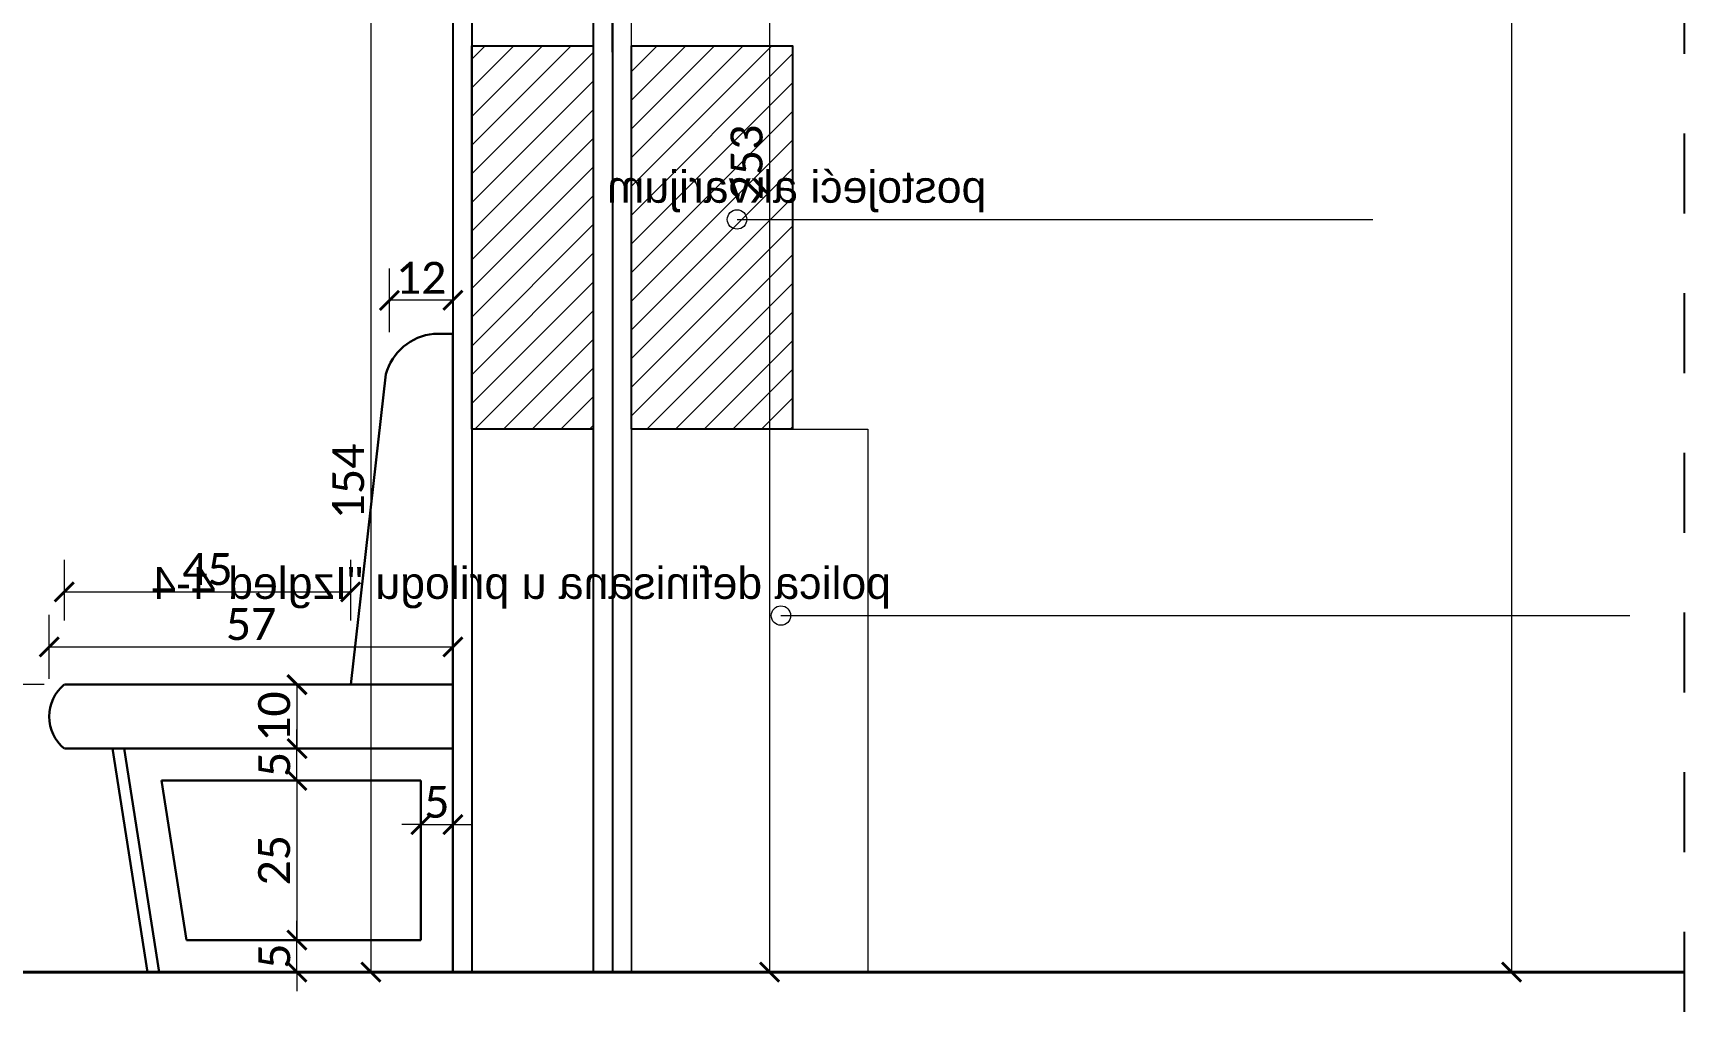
# Model space of a CAD drawing. Header units: centimetres. Extents: x -26724 to 60145, y -23645 to 6771.
# Drawn here: x 7669.3 to 7927.9, y 380.5 to 533.3 of the extents above; entities that cross this region are included whole.
import ezdxf

# ---------------------------------------------------------------- set-up
doc = ezdxf.new("R2010")
doc.units = ezdxf.units.CM
doc.linetypes.add('DALEKOVOD_VN', pattern=[5, 2.5, -2.5])
for name, color, linetype, lineweight in [('2.IZGLED', 7, 'Continuous', 13), ('4.KOTE', 88, 'Continuous', 15), ('zid', 7, 'Continuous', 40)]:
    doc.layers.add(name, color=color, linetype=linetype, lineweight=lineweight)
doc.layers.add('3.IZGLED 2', color=7, linetype='Continuous', lineweight=9, true_color=0x4a4a4a)
doc.layers.add('tekst @ 50', color=7, linetype='Continuous')
doc.styles.add('Notes', font='arial.ttf', dxfattribs={"height": 3})
doc.styles.get("Standard").update_dxf_attribs({"font": 'calibri.ttf'})
doc.dimstyles.new('ja 1 30 izgledi zidova', dxfattribs={"dimtxt": 5, "dimasz": 3, "dimexe": 5, "dimexo": 5, "dimgap": 1, "dimtad": 1, "dimdec": 0, "dimtxsty": 'Standard', "dimblk": 'ARCHTICK', "dimcen": 2.5, "dimclrd": 256, "dimclrt": 7, "dimadec": 0, "dimazin": 0, "dimtfac": 1, "dimtdec": 0, "dimtix": 1, "dimtmove": 1, "dimatfit": 3, "dimldrblk": 'ARCHTICK', "dimfxl": 5, "dimfxlon": 1, "dimlwd": 0, "dimlwe": 9, "dimarcsym": 0})
pattern_1 = [(45, (590.4215, -1e-13), (-2.245064, 2.245064), [])]

# ---------------------------------------------------------------- blocks, each defined once
blk = doc.blocks.new('_ArchTick')
at = {"color": 0, "linetype": 'ByBlock', "const_width": 0.15}
blk.add_lwpolyline([(-0.5, -0.5), (0.5, 0.5)], dxfattribs=at)
blk = doc.blocks.new('*D219')
at = {"layer": '4.KOTE', "lineweight": 0, "ltscale": 50, "transparency": 16777216}
for p, q in [((7710.67, 421.29), (7710.67, 424.29)), ((7710.67, 416.29), (7710.67, 421.29)), ((7710.67, 416.29), (7710.67, 413.29))]:
    blk.add_line(p, q, dxfattribs=at)
at = {"layer": '4.KOTE', "color": 0, "lineweight": 9, "ltscale": 50, "transparency": 16777216}
for p, q in [((7715.67, 421.29), (7705.67, 421.29)), ((7714.79, 416.29), (7705.67, 416.29))]:
    blk.add_line(p, q, dxfattribs=at)
at = {"layer": 'Defpoints', "color": 0, "ltscale": 50, "transparency": 16777216}
for p in [(7710.67, 421.29), (7724.79, 421.29), (7719.79, 416.29)]:
    blk.add_point(p, dxfattribs=at)
at = {"layer": '4.KOTE', "lineweight": 0, "ltscale": 50, "transparency": 16777216, "xscale": 3, "yscale": 3, "zscale": 3}
for p, rotation in [((7710.67, 421.29), 270), ((7710.67, 416.29), 90)]:
    blk.add_blockref('_ArchTick', p, dxfattribs=dict(at, rotation=rotation))
at = {"layer": '4.KOTE', "color": 7, "ltscale": 50, "transparency": 16777216, "insert": (7707.13, 418.79), "char_height": 5, "attachment_point": 5, "rotation": 90}
blk.add_mtext('5', dxfattribs=at)
blk = doc.blocks.new('*D220')
at = {"layer": '4.KOTE', "lineweight": 0, "ltscale": 50, "transparency": 16777216}
for p, q in [((7710.67, 391.29), (7710.67, 394.29)), ((7710.67, 386.29), (7710.67, 391.29)), ((7710.67, 386.29), (7710.67, 383.29))]:
    blk.add_line(p, q, dxfattribs=at)
at = {"layer": '4.KOTE', "color": 0, "lineweight": 9, "ltscale": 50, "transparency": 16777216}
for p, q in [((7715.67, 391.29), (7705.67, 391.29)), ((7714.79, 386.29), (7705.67, 386.29))]:
    blk.add_line(p, q, dxfattribs=at)
at = {"layer": 'Defpoints', "color": 0, "ltscale": 50, "transparency": 16777216}
for p in [(7710.67, 391.29), (7724.79, 391.29), (7719.79, 386.29)]:
    blk.add_point(p, dxfattribs=at)
at = {"layer": '4.KOTE', "lineweight": 0, "ltscale": 50, "transparency": 16777216, "xscale": 3, "yscale": 3, "zscale": 3}
for p, rotation in [((7710.67, 391.29), 270), ((7710.67, 386.29), 90)]:
    blk.add_blockref('_ArchTick', p, dxfattribs=dict(at, rotation=rotation))
at = {"layer": '4.KOTE', "color": 7, "ltscale": 50, "transparency": 16777216, "insert": (7707.13, 388.79), "char_height": 5, "attachment_point": 5, "rotation": 90}
blk.add_mtext('5', dxfattribs=at)
blk = doc.blocks.new('*D226')
at = {"layer": '4.KOTE', "color": 0, "lineweight": 9, "transparency": 16777216}
for p, q in [((7735.08, 414.39), (7735.08, 404.39)), ((7730.08, 411.29), (7730.08, 404.39))]:
    blk.add_line(p, q, dxfattribs=at)
at = {"layer": '4.KOTE', "lineweight": 0, "transparency": 16777216}
for p, q in [((7730.08, 409.39), (7727.08, 409.39)), ((7730.08, 409.39), (7735.08, 409.39)), ((7735.08, 409.39), (7738.08, 409.39))]:
    blk.add_line(p, q, dxfattribs=at)
at = {"layer": 'Defpoints', "color": 0, "transparency": 16777216}
for p in [(7735.08, 421.29), (7730.08, 416.29), (7735.08, 409.39)]:
    blk.add_point(p, dxfattribs=at)
at = {"layer": '4.KOTE', "lineweight": 0, "transparency": 16777216, "xscale": 3, "yscale": 3, "zscale": 3}
blk.add_blockref('_ArchTick', (7730.08, 409.39), dxfattribs=at)
at = {"layer": '4.KOTE', "lineweight": 0, "transparency": 16777216, "xscale": 3, "yscale": 3, "zscale": 3, "rotation": 180}
blk.add_blockref('_ArchTick', (7735.08, 409.39), dxfattribs=at)
at = {"layer": '4.KOTE', "color": 7, "transparency": 16777216, "insert": (7732.58, 412.92), "char_height": 5, "attachment_point": 5}
blk.add_mtext('5', dxfattribs=at)
blk = doc.blocks.new('*D221')
at = {"layer": '4.KOTE', "color": 0, "lineweight": 9, "ltscale": 12, "transparency": 16777216}
for p, q in [((7671.88, 432.2), (7671.88, 442.2)), ((7735.08, 436.29), (7735.08, 442.2))]:
    blk.add_line(p, q, dxfattribs=at)
at = {"layer": '4.KOTE', "lineweight": 0, "ltscale": 12, "transparency": 16777216}
blk.add_line((7671.88, 437.2), (7735.08, 437.2), dxfattribs=at)
at = {"layer": 'Defpoints', "color": 0, "ltscale": 12, "transparency": 16777216}
for p in [(7735.08, 437.2), (7735.08, 431.29), (7671.88, 425.73)]:
    blk.add_point(p, dxfattribs=at)
at = {"layer": '4.KOTE', "lineweight": 0, "ltscale": 12, "transparency": 16777216, "xscale": 3, "yscale": 3, "zscale": 3, "rotation": 180}
blk.add_blockref('_ArchTick', (7671.88, 437.2), dxfattribs=at)
at = {"layer": '4.KOTE', "lineweight": 0, "ltscale": 12, "transparency": 16777216, "xscale": 3, "yscale": 3, "zscale": 3}
blk.add_blockref('_ArchTick', (7735.08, 437.2), dxfattribs=at)
at = {"layer": '4.KOTE', "color": 7, "ltscale": 12, "transparency": 16777216, "insert": (7703.48, 440.74), "char_height": 5, "attachment_point": 5}
blk.add_mtext('{\\fCalibri|b0|i0|c238|p34;57}', dxfattribs=at)
blk = doc.blocks.new('*D222')
at = {"layer": '4.KOTE', "color": 0, "lineweight": 9, "ltscale": 12, "transparency": 16777216}
for p, q in [((7725.14, 486.46), (7725.14, 496.46)), ((7735.08, 491.22), (7735.08, 496.46))]:
    blk.add_line(p, q, dxfattribs=at)
at = {"layer": '4.KOTE', "lineweight": 0, "ltscale": 12, "transparency": 16777216}
blk.add_line((7735.08, 491.46), (7725.14, 491.46), dxfattribs=at)
at = {"layer": 'Defpoints', "color": 0, "ltscale": 12, "transparency": 16777216}
for p in [(7725.14, 491.46), (7735.08, 486.22), (7725.14, 479.83)]:
    blk.add_point(p, dxfattribs=at)
at = {"layer": '4.KOTE', "lineweight": 0, "ltscale": 12, "transparency": 16777216, "xscale": 3, "yscale": 3, "zscale": 3, "rotation": 180}
blk.add_blockref('_ArchTick', (7725.14, 491.46), dxfattribs=at)
at = {"layer": '4.KOTE', "lineweight": 0, "ltscale": 12, "transparency": 16777216, "xscale": 3, "yscale": 3, "zscale": 3}
blk.add_blockref('_ArchTick', (7735.08, 491.46), dxfattribs=at)
at = {"layer": '4.KOTE', "color": 7, "ltscale": 12, "transparency": 16777216, "insert": (7730.11, 494.98), "char_height": 5, "attachment_point": 5}
blk.add_mtext('{\\fCalibri|b0|i0|c238|p34;12}', dxfattribs=at)
blk = doc.blocks.new('*D223')
at = {"layer": '4.KOTE', "color": 0, "lineweight": 9, "ltscale": 12, "transparency": 16777216}
for p, q in [((7710.67, 431.29), (7715.67, 431.29)), ((7710.67, 421.29), (7715.67, 421.29))]:
    blk.add_line(p, q, dxfattribs=at)
at = {"layer": '4.KOTE', "lineweight": 0, "ltscale": 12, "transparency": 16777216}
blk.add_line((7710.67, 431.29), (7710.67, 421.29), dxfattribs=at)
at = {"layer": 'Defpoints', "color": 0, "ltscale": 12, "transparency": 16777216}
for p in [(7706.79, 431.29), (7706.79, 421.29), (7710.67, 421.29)]:
    blk.add_point(p, dxfattribs=at)
at = {"layer": '4.KOTE', "lineweight": 0, "ltscale": 12, "transparency": 16777216, "xscale": 3, "yscale": 3, "zscale": 3}
for p, rotation in [((7710.67, 431.29), 90), ((7710.67, 421.29), 270)]:
    blk.add_blockref('_ArchTick', p, dxfattribs=dict(at, rotation=rotation))
at = {"layer": '4.KOTE', "color": 7, "ltscale": 12, "transparency": 16777216, "insert": (7707.11, 426.29), "char_height": 5, "attachment_point": 5, "rotation": 90}
blk.add_mtext('10', dxfattribs=at)
blk = doc.blocks.new('*D227')
at = {"layer": '4.KOTE', "color": 0, "lineweight": 9, "transparency": 16777216}
for p, q in [((7705.67, 416.29), (7715.67, 416.29)), ((7705.67, 391.29), (7715.67, 391.29))]:
    blk.add_line(p, q, dxfattribs=at)
at = {"layer": '4.KOTE', "lineweight": 0, "transparency": 16777216}
blk.add_line((7710.67, 416.29), (7710.67, 391.29), dxfattribs=at)
at = {"layer": 'Defpoints', "color": 0, "transparency": 16777216}
for p in [(7694.53, 416.29), (7697.87, 391.29), (7710.67, 391.29)]:
    blk.add_point(p, dxfattribs=at)
at = {"layer": '4.KOTE', "lineweight": 0, "transparency": 16777216, "xscale": 3, "yscale": 3, "zscale": 3}
for p, rotation in [((7710.67, 416.29), 90), ((7710.67, 391.29), 270)]:
    blk.add_blockref('_ArchTick', p, dxfattribs=dict(at, rotation=rotation))
at = {"layer": '4.KOTE', "color": 7, "transparency": 16777216, "insert": (7707.11, 403.79), "char_height": 5, "attachment_point": 5, "rotation": 90}
blk.add_mtext('25', dxfattribs=at)
blk = doc.blocks.new('*D228')
at = {"layer": '4.KOTE', "color": 0, "lineweight": 9, "transparency": 16777216}
for p, q in [((7671.06, 431.29), (7661.06, 431.29)), ((7671.06, 386.29), (7661.06, 386.29))]:
    blk.add_line(p, q, dxfattribs=at)
at = {"layer": '4.KOTE', "lineweight": 0, "transparency": 16777216}
blk.add_line((7666.06, 431.29), (7666.06, 386.29), dxfattribs=at)
at = {"layer": 'Defpoints', "color": 0, "transparency": 16777216}
for p in [(7680.59, 431.29), (7666.06, 386.29), (7680.59, 386.29)]:
    blk.add_point(p, dxfattribs=at)
at = {"layer": '4.KOTE', "lineweight": 0, "transparency": 16777216, "xscale": 3, "yscale": 3, "zscale": 3}
for p, rotation in [((7666.06, 431.29), 90), ((7666.06, 386.29), 270)]:
    blk.add_blockref('_ArchTick', p, dxfattribs=dict(at, rotation=rotation))
at = {"layer": '4.KOTE', "color": 7, "transparency": 16777216, "insert": (7662.52, 408.79), "char_height": 5, "attachment_point": 5, "rotation": 90}
blk.add_mtext('45', dxfattribs=at)
blk = doc.blocks.new('*D224')
at = {"layer": '4.KOTE', "color": 0, "lineweight": 9, "transparency": 16777216}
for p, q in [((7674.23, 441.35), (7674.23, 450.81)), ((7719.08, 441.35), (7719.08, 450.81))]:
    blk.add_line(p, q, dxfattribs=at)
at = {"layer": '4.KOTE', "lineweight": 0, "transparency": 16777216}
blk.add_line((7674.23, 445.81), (7719.08, 445.81), dxfattribs=at)
at = {"layer": 'Defpoints', "color": 0, "transparency": 16777216}
for p in [(7719.08, 445.81), (7674.23, 436.35), (7719.08, 436.35)]:
    blk.add_point(p, dxfattribs=at)
at = {"layer": '4.KOTE', "lineweight": 0, "transparency": 16777216, "xscale": 3, "yscale": 3, "zscale": 3, "rotation": 180}
blk.add_blockref('_ArchTick', (7674.23, 445.81), dxfattribs=at)
at = {"layer": '4.KOTE', "lineweight": 0, "transparency": 16777216, "xscale": 3, "yscale": 3, "zscale": 3}
blk.add_blockref('_ArchTick', (7719.08, 445.81), dxfattribs=at)
at = {"layer": '4.KOTE', "color": 7, "transparency": 16777216, "insert": (7696.65, 449.35), "char_height": 5, "attachment_point": 5}
blk.add_mtext('45', dxfattribs=at)
blk = doc.blocks.new('*D1295')
at = {"layer": '4.KOTE', "color": 0, "lineweight": 9, "transparency": 16777216}
for p, q in [((7895.95, 758.29), (7905.91, 758.29)), ((7895.95, 386.29), (7905.91, 386.29))]:
    blk.add_line(p, q, dxfattribs=at)
at = {"layer": '4.KOTE', "lineweight": 0, "transparency": 16777216}
blk.add_line((7900.91, 758.29), (7900.91, 386.29), dxfattribs=at)
at = {"layer": 'Defpoints', "color": 0, "transparency": 16777216}
for p in [(7763.08, 758.29, -13.67), (7763.08, 386.29, -13.5), (7900.91, 386.29)]:
    blk.add_point(p, dxfattribs=at)
at = {"layer": '4.KOTE', "lineweight": 0, "transparency": 16777216, "xscale": 3, "yscale": 3, "zscale": 3}
for p, rotation in [((7900.91, 758.29), 90), ((7900.91, 386.29), 270)]:
    blk.add_blockref('_ArchTick', p, dxfattribs=dict(at, rotation=rotation))
at = {"layer": '4.KOTE', "color": 7, "transparency": 16777216, "insert": (7897.35, 572.29), "char_height": 5, "attachment_point": 5, "rotation": 90}
blk.add_mtext('372', dxfattribs=at)
blk = doc.blocks.new('*D1303')
at = {"layer": '4.KOTE', "color": 0, "lineweight": 9, "transparency": 16777216}
for p, q in [((7784.67, 639.79), (7789.67, 639.79)), ((7786.4, 386.29), (7789.67, 386.29))]:
    blk.add_line(p, q, dxfattribs=at)
at = {"layer": '4.KOTE', "lineweight": 0, "transparency": 16777216}
blk.add_line((7784.67, 639.79), (7784.67, 386.29), dxfattribs=at)
at = {"layer": 'Defpoints', "color": 0, "transparency": 16777216}
for p in [(7784.67, 639.79), (7784.67, 386.29, -13.5), (7784.67, 386.29)]:
    blk.add_point(p, dxfattribs=at)
at = {"layer": '4.KOTE', "lineweight": 0, "transparency": 16777216, "xscale": 3, "yscale": 3, "zscale": 3}
for p, rotation in [((7784.67, 639.79), 90), ((7784.67, 386.29), 270)]:
    blk.add_blockref('_ArchTick', p, dxfattribs=dict(at, rotation=rotation))
at = {"layer": '4.KOTE', "color": 7, "transparency": 16777216, "insert": (7781.11, 513.04), "char_height": 5, "attachment_point": 5, "rotation": 90}
blk.add_mtext('253', dxfattribs=at)
blk = doc.blocks.new('*D1315')
at = {"layer": '4.KOTE', "color": 0, "lineweight": 9, "transparency": 16777216}
for p, q in [((7719.78, 539.91), (7717.25, 539.91)), ((7725.22, 386.29), (7717.25, 386.29))]:
    blk.add_line(p, q, dxfattribs=at)
at = {"layer": '4.KOTE', "lineweight": 0, "transparency": 16777216}
blk.add_line((7722.25, 539.91), (7722.25, 386.29), dxfattribs=at)
at = {"layer": 'Defpoints', "color": 0, "transparency": 16777216}
for p in [(7738.08, 539.91, -79.6), (7722.25, 386.29), (7735.08, 386.29, -13.5)]:
    blk.add_point(p, dxfattribs=at)
at = {"layer": '4.KOTE', "lineweight": 0, "transparency": 16777216, "xscale": 3, "yscale": 3, "zscale": 3}
for p, rotation in [((7722.25, 539.91), 90), ((7722.25, 386.29), 270)]:
    blk.add_blockref('_ArchTick', p, dxfattribs=dict(at, rotation=rotation))
at = {"layer": '4.KOTE', "color": 7, "transparency": 16777216, "insert": (7718.71, 463.1), "char_height": 5, "attachment_point": 5, "rotation": 90}
blk.add_mtext('154', dxfattribs=at)

msp = doc.modelspace()

# ---------------------------------------------------------------- hatches: boundary and pattern name
at = {"layer": '3.IZGLED 2'}
h = msp.add_hatch(dxfattribs=at)
h.set_pattern_fill('ANSI31', color=256)
h.set_pattern_definition(pattern_1)
h.paths.add_polyline_path([(7757.08, 471.29), (7757.08, 531.29), (7738.08, 531.29), (7738.08, 471.29)])
h = msp.add_hatch(dxfattribs=at)
h.set_pattern_fill('ANSI31', color=256)
h.set_pattern_definition(pattern_1)
h.paths.add_polyline_path([(7763.08, 531.29), (7788.29, 531.29), (7788.29, 471.29), (7763.08, 471.29)])

# ---------------------------------------------------------------- linework, layer by layer
at = {"linetype": 'DALEKOVOD_VN', "ltscale": 5}
msp.add_line((7927.91, 842.57, -13.5), (7927.91, 326.53, -13.5), dxfattribs=at)
for p, q in [((7735.08, 758.29, -13.5), (7735.08, 386.29, -13.5)), ((7760.08, 758.29, -13.5), (7760.08, 386.29, -13.5)), ((7760.08, 530.29, -13.67), (7760.08, 758.29, -13.5)), ((7760.08, 530.29, -13.67), (7760.08, 758.29, -13.5)), ((7738.08, 711.29, -13.5), (7738.08, 386.29, -13.5)), ((7757.08, 711.29, -13.5), (7757.08, 386.29, -13.5))]:
    msp.add_line(p, q)
at = {"elevation": -13.5}
for points in [[(7757.08, 471.29), (7738.08, 471.29), (7738.08, 531.29), (7757.08, 531.29)], [(7760.08, 531.29), (7760.08, 531.29)]]:
    msp.add_lwpolyline(points, dxfattribs=at)
msp.add_lwpolyline([(7763.08, 531.29), (7788.29, 531.29), (7788.29, 471.29), (7763.08, 471.29)], close=True, dxfattribs=at)
at = {"layer": '2.IZGLED'}
for p, q in [((7763.08, 471.29, -13.5), (7800.08, 471.29, -13.5)), ((7763.08, 471.29, -13.5), (7763.08, 386.29, -13.5)), ((7800.08, 471.29, -13.5), (7800.08, 386.29, -13.5)), ((7800.08, 386.29, -13.5), (7735.08, 386.29, -13.5))]:
    msp.add_line(p, q, dxfattribs=at)
at = {"layer": '2.IZGLED', "elevation": -13.5}
msp.add_lwpolyline([(7738.08, 386.29), (7738.08, 471.29), (7757.08, 471.29)], dxfattribs=at)
at = {"layer": '3.IZGLED 2'}
for p, q in [((7779.59, 504.12), (7879.19, 504.12)), ((7786.47, 442.1), (7919.45, 442.1))]:
    msp.add_line(p, q, dxfattribs=at)
msp.add_open_spline([(7763.08, 386.29, -50.94), (7763.08, 458.29, -32.3), (7763.08, 530.29, -13.67), (7763.08, 585.04, 0.5), (7763.08, 639.79, 14.67)], degree=2, knots=[-1.315068, -1.315068, -1.315068, 0, 0, 1, 1, 1], dxfattribs=at)
at = {"layer": '4.KOTE'}
for centre in [(7779.59, 504.12), (7786.47, 442.1)]:
    msp.add_circle(centre, 1.52, dxfattribs=at)
at = {"layer": 'zid', "lineweight": 30, "ltscale": 12}
msp.add_line((7735.08, 386.29, -13.5), (7735.08, 486.21, -0.01), dxfattribs=at)
at = {"layer": 'zid', "lineweight": 30, "ltscale": 0.1}
msp.add_line((7724.59, 479.89, -13.5), (7719.08, 431.29, -13.5), dxfattribs=at)
at = {"layer": 'zid', "lineweight": 30, "ltscale": 50}
for p, q in [((7674.23, 431.29, -13.5), (7735.08, 431.29, -13.5)), ((7735.08, 421.29, -13.5), (7674.23, 421.29, -13.5)), ((7676.03, 421.29, -13.5), (7674.23, 421.29, -13.5)), ((7730.08, 416.29, -13.5), (7689.44, 416.29, -13.5)), ((7730.08, 391.29, -13.5), (7730.08, 416.29, -13.5)), ((7693.38, 391.29, -13.5), (7730.08, 391.29, -13.5))]:
    msp.add_line(p, q, dxfattribs=at)
at = {"layer": 'zid', "lineweight": 30}
for p, q in [((7681.77, 421.29, -13.5), (7687.28, 386.29, -13.5)), ((7683.59, 421.29, -13.5), (7689.1, 386.29, -13.5)), ((7689.44, 416.29, -13.5), (7693.38, 391.29, -13.5))]:
    msp.add_line(p, q, dxfattribs=at)
at = {"layer": 'zid'}
msp.add_line((7400.01, 386.29, -13.5), (7927.91, 386.29, -13.5), dxfattribs=at)
at = {"layer": 'zid', "lineweight": 30, "elevation": -13.5}
msp.add_lwpolyline([(7724.59, 479.89, -0.310513), (7732.08, 486.22), (7735.08, 486.21)], format="xyb", dxfattribs=at)
at = {"layer": 'zid', "lineweight": 30, "ltscale": 50}
msp.add_arc((7678.3, 426.29, -13.5), 6.45, 129.1315, 230.8685, dxfattribs=at)

# ---------------------------------------------------------------- texts
at = {"layer": 'tekst @ 50', "ltscale": 0.8, "extrusion": (0, 0, -1), "char_height": 5, "attachment_point": 1, "text_direction": (-1, 0, 0), "style": 'Notes'}
for s, insert in [('{\\fArial|b0|i0|c238|p34;postojeći akvarijum}', (7818.64, 511.74, -13.5)), ('{\\fArial|b0|i0|c238|p34;polica definisana u prilogu "Izgled 4-4}', (7803.71, 449.72, -13.5))]:
    msp.add_mtext_dynamic_manual_height_columns(s, width=290.6445, gutter_width=750, heights=[0], dxfattribs=dict(at, insert=insert))

# ---------------------------------------------------------------- dimensions: what is measured, and where the dimension line sits
at = {"layer": '4.KOTE'}
for base, p1, p2, angle, picture, middle in [((7900.91, 386.29), (7763.08, 758.29, -13.67), (7763.08, 386.29, -13.5), 90, '*D1295', (7897.35, 572.29)), ((7784.66756, 386.29303), (7784.66756, 639.79302), (7784.66756, 386.29303, -13.5), 90, '*D1303', (7781.10603, 513.04302)), ((7722.25, 386.29), (7738.08, 539.91, -79.6), (7735.08, 386.29, -13.5), 90, '*D1315', (7718.71, 463.1)), ((7719.08, 445.81, -13.5), (7674.23, 436.35, -13.5), (7719.08, 436.35, -13.5), 180, '*D224', (7696.65, 449.35, -13.5)), ((7735.08, 409.39, -13.5), (7730.08, 416.29, -13.5), (7735.08, 421.29, -13.5), 180, '*D226', (7732.58, 412.92, -13.5)), ((7710.67, 391.29, -13.5), (7694.53, 416.29, -13.5), (7697.87, 391.29, -13.5), 90, '*D227', (7707.11, 403.79, -13.5))]:
    dim = msp.add_linear_dim(base=base, p1=p1, p2=p2, angle=angle, dimstyle='ja 1 30 izgledi zidova', dxfattribs=at)
    dim.commit()
    dim.dimension.update_dxf_attribs({"geometry": picture, "text_midpoint": middle})
at = {"layer": '4.KOTE', "ltscale": 12}
for base, p1, p2, text, picture, middle in [((7725.14, 491.46, -13.5), (7735.08, 486.22, -13.5), (7725.14, 479.83, -13.5), '{\\fCalibri|b0|i0|c238|p34;12}', '*D222', (7730.11, 494.98, -13.5)), ((7735.08, 437.2, -13.5), (7671.88, 425.73, -13.5), (7735.08, 431.29, -13.5), '{\\fCalibri|b0|i0|c238|p34;57}', '*D221', (7703.48, 440.74, -13.5))]:
    dim = msp.add_linear_dim(base=base, p1=p1, p2=p2, angle=180, text=text, dimstyle='ja 1 30 izgledi zidova', dxfattribs=at)
    dim.commit()
    dim.dimension.update_dxf_attribs({"geometry": picture, "text_midpoint": middle})
at = {"layer": '4.KOTE'}
dim = msp.add_linear_dim(base=(7666.06, 386.29, -13.5), p1=(7680.59, 431.29, -13.5), p2=(7680.59, 386.29, -13.5), angle=90, text='45', dimstyle='ja 1 30 izgledi zidova', dxfattribs=at)
dim.commit()
dim.dimension.update_dxf_attribs({"geometry": '*D228', "text_midpoint": (7662.52, 408.79, -13.5)})
at = {"layer": '4.KOTE', "ltscale": 12}
dim = msp.add_linear_dim(base=(7710.67, 421.29, -13.5), p1=(7706.79, 431.29, -13.5), p2=(7706.79, 421.29, -13.5), angle=90, dimstyle='ja 1 30 izgledi zidova', dxfattribs=at)
dim.commit()
dim.dimension.update_dxf_attribs({"geometry": '*D223', "text_midpoint": (7707.11, 426.29, -13.5)})
at = {"layer": '4.KOTE', "ltscale": 50}
for base, p1, p2, picture, middle in [((7710.67, 421.29, -13.5), (7719.79, 416.29, -13.5), (7724.79, 421.29, -13.5), '*D219', (7707.13, 418.79, -13.5)), ((7710.67, 391.29, -13.5), (7719.79, 386.29, -13.5), (7724.79, 391.29, -13.5), '*D220', (7707.13, 388.79, -13.5))]:
    dim = msp.add_linear_dim(base=base, p1=p1, p2=p2, angle=90, dimstyle='ja 1 30 izgledi zidova', dxfattribs=at)
    dim.commit()
    dim.dimension.update_dxf_attribs({"geometry": picture, "text_midpoint": middle})

doc.saveas('drawing.dxf')
